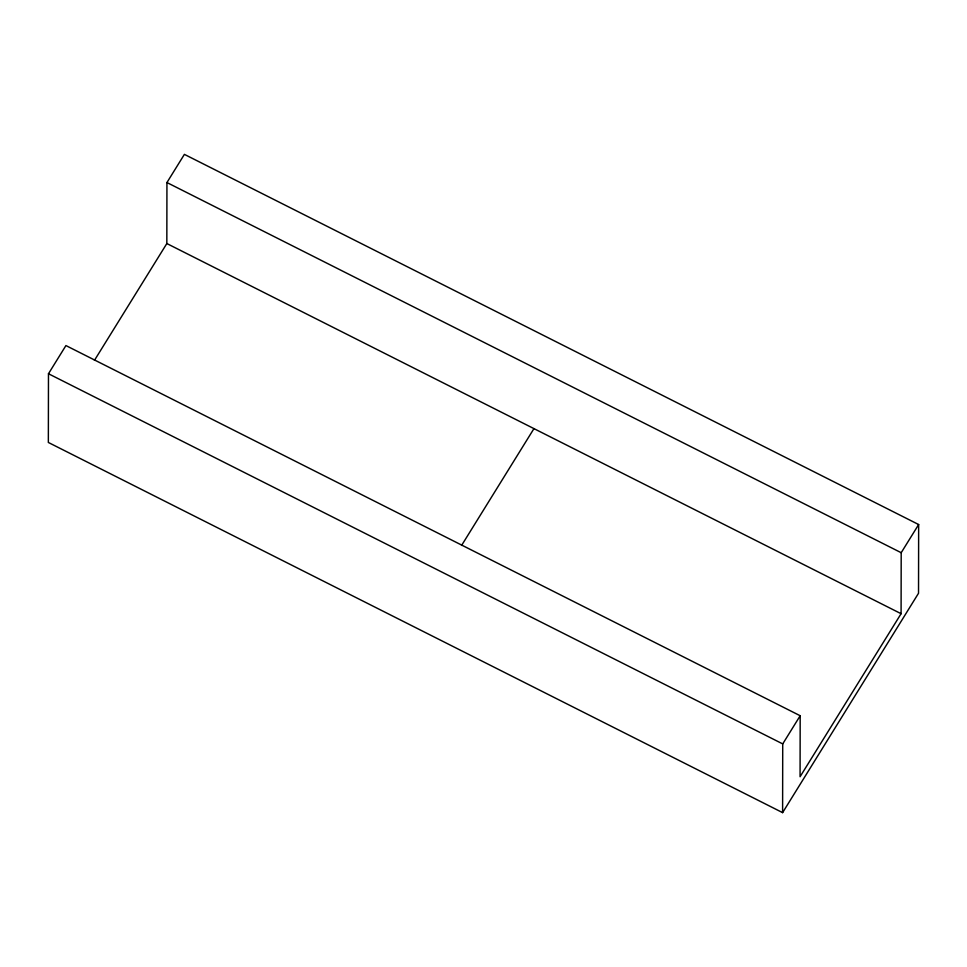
<?xml version="1.0" encoding="UTF-8"?>
<svg xmlns="http://www.w3.org/2000/svg" width="967" height="967" viewBox="0 0 967 967"><rect width="100%" height="100%" fill="white"/><g stroke="black" fill="none" stroke-linecap="round" stroke-linejoin="round"><path stroke-width="1.45" d="M918.65 524.537L901.196 552.713L901.087 613.707L800.072 776.731L800.18 715.737L65.925 345.57L48.471 373.745L48.35 442.463L782.605 812.631L918.529 593.255L918.65 524.537L184.395 154.369L166.94 182.545L166.832 243.539L94.452 360.353M782.605 812.631L782.726 743.913L800.18 715.737M461.585 545.436L533.953 428.623M166.94 182.545L901.196 552.713M166.832 243.539L901.087 613.707M48.471 373.745L782.726 743.913"/></g></svg>
